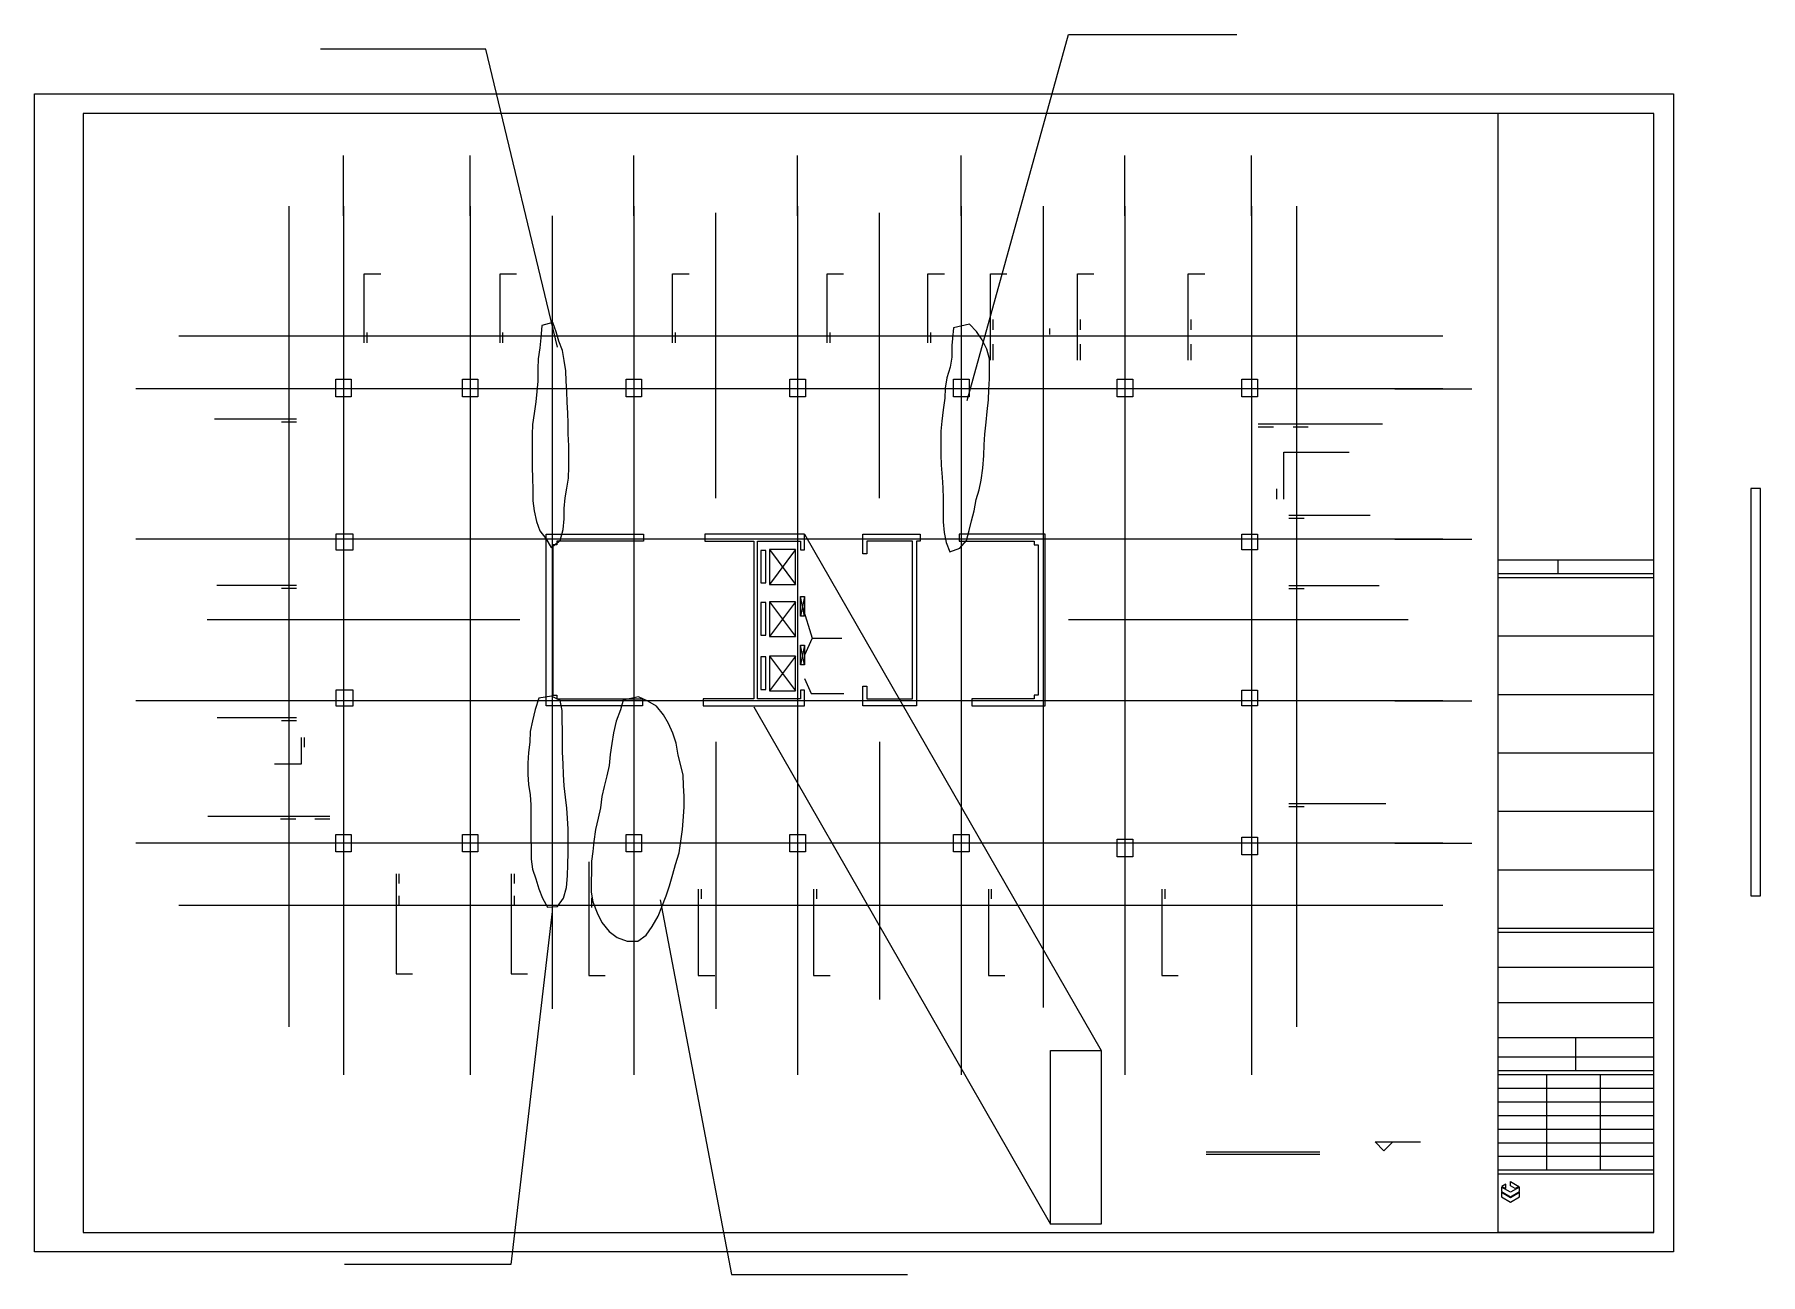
# Model space of a CAD drawing. Header units: metres. Extents: x 1980812 to 2069379, y -205204 to -141596.
import ezdxf

# ---------------------------------------------------------------- set-up
doc = ezdxf.new("R2010")
doc.units = ezdxf.units.M
for name, color, linetype in [('A-ANNO-TEXT', 131, 'Continuous'), ('AXIS', 3, 'Continuous'), ('COLU', 6, 'Continuous'), ('DIM_ELEV', 3, 'Continuous'), ('DIM_SYMB', 3, 'Continuous'), ('dote', 1, 'Continuous'), ('TK', 1, 'Continuous'), ('WALL', 4, 'Continuous'), ('WINDOW', 2, 'Continuous'), ('看线', 66, 'Continuous'), ('空线', 3, 'Continuous'), ('结构梁问题', 1, 'Continuous'), ('节点', 3, 'Continuous')]:
    doc.layers.add(name, color=color, linetype=linetype)

msp = doc.modelspace()

# ---------------------------------------------------------------- linework, layer by layer
at = {"layer": 'A-ANNO-TEXT'}
msp.add_line((2040943, -198919), (2046762, -198919), dxfattribs=at)
msp.add_lwpolyline([(2040943, -199035), (2046762, -199035)], dxfattribs=at)
at = {"layer": 'AXIS'}
for p, q in [((1996667, -150891), (1996667, -147801)), ((2003167, -150891), (2003167, -147801)), ((2011567, -150891), (2011567, -147801)), ((2019967, -150891), (2019967, -147801)), ((2028367, -150891), (2028367, -147801)), ((2036767, -150891), (2036767, -147801)), ((2043267, -150891), (2043267, -147801)), ((1989843, -159778), (1986012, -159778)), ((2050610, -159778), (2054559, -159778)), ((1989843, -167478), (1986012, -167478)), ((2050610, -167478), (2054559, -167478)), ((1989843, -175778), (1986012, -175778)), ((2050610, -175778), (2054559, -175778)), ((1989843, -183078), (1986012, -183078)), ((2050610, -183078), (2054559, -183078)), ((1996667, -191162), (1996667, -194956)), ((2003167, -191162), (2003167, -194956)), ((2011567, -191162), (2011567, -194956)), ((2019967, -191162), (2019967, -194956)), ((2028367, -191162), (2028367, -194956)), ((2036767, -191162), (2036767, -194956)), ((2043267, -191162), (2043267, -194956))]:
    msp.add_line(p, q, dxfattribs=at)
at = {"layer": 'COLU'}
msp.add_line((2032117, -167578), (2032117, -167778), dxfattribs=at)
for points in [[(1996267, -159278), (1997067, -159278), (1997067, -160178), (1996267, -160178)], [(2002767, -159278), (2003567, -159278), (2003567, -160178), (2002767, -160178)], [(2011167, -159278), (2011967, -159278), (2011967, -160178), (2011167, -160178)], [(2019567, -159278), (2020367, -159278), (2020367, -160178), (2019567, -160178)], [(2027967, -159278), (2028767, -159278), (2028767, -160178), (2027967, -160178)], [(2036367, -159278), (2037167, -159278), (2037167, -160178), (2036367, -160178)], [(2042767, -159278), (2043567, -159278), (2043567, -160178), (2042767, -160178)], [(1997167, -167228), (1996267, -167228), (1996267, -168028), (1997167, -168028)], [(2012067, -167228), (2012067, -167578), (2007617, -167578), (2007617, -167778), (2007417, -167778), (2007417, -175478), (2007617, -175478), (2007617, -175678), (2012017, -175678), (2012017, -176028), (2007067, -176028), (2007067, -167228)], [(2020317, -168028), (2020317, -167228), (2015217, -167228), (2015217, -167578), (2017717, -167578), (2017717, -175678), (2015117, -175678), (2015117, -176028), (2020317, -176028), (2020317, -175228), (2020117, -175228), (2020117, -175678), (2017917, -175678), (2017917, -167578), (2020117, -167578), (2020117, -168028)], [(2026267, -167228), (2026267, -167578), (2026067, -167578), (2026067, -175678), (2026067, -175678), (2026067, -176028), (2023317, -176028), (2023317, -175028), (2023517, -175028), (2023517, -175678), (2025867, -175678), (2025867, -167578), (2023517, -167578), (2023517, -168228), (2023317, -168228), (2023317, -167228)], [(2028267, -167578), (2032117, -167578), (2032117, -167778), (2032317, -167778), (2032317, -175478), (2032117, -175478), (2032117, -175678), (2028917, -175678), (2028917, -176028), (2032667, -176028), (2032667, -167228), (2028267, -167228)], [(2043567, -167228), (2043567, -168028), (2042767, -168028), (2042767, -167228)], [(1997167, -175228), (1996267, -175228), (1996267, -176028), (1997167, -176028)], [(2042767, -176028), (2042767, -175228), (2043567, -175228), (2043567, -176028)], [(1996267, -182628), (1997067, -182628), (1997067, -183528), (1996267, -183528)], [(2002767, -182628), (2003567, -182628), (2003567, -183528), (2002767, -183528)], [(2011167, -182628), (2011967, -182628), (2011967, -183528), (2011167, -183528)], [(2019567, -182628), (2020367, -182628), (2020367, -183528), (2019567, -183528)], [(2027967, -182628), (2028767, -182628), (2028767, -183528), (2027967, -183528)], [(2036367, -182878), (2037167, -182878), (2037167, -183778), (2036367, -183778)], [(2042767, -183678), (2042767, -182778), (2043567, -182778), (2043567, -183678)]]:
    msp.add_lwpolyline(points, close=True, dxfattribs=at)
at = {"layer": 'DIM_ELEV'}
for p, q in [((2050057, -198855), (2049607, -198405)), ((2049607, -198405), (2051941, -198405)), ((2050057, -198855), (2050507, -198405))]:
    msp.add_line(p, q, dxfattribs=at)
at = {"layer": 'DIM_SYMB'}
for p, q in [((2020317, -167228), (2035541, -193718)), ((2017717, -176078), (2032941, -202618))]:
    msp.add_line(p, q, dxfattribs=at)
msp.add_lwpolyline([(2032941, -193718), (2035541, -193718), (2035541, -202618), (2032941, -202618)], close=True, dxfattribs=at)
at = {"layer": 'dote'}
for p, q in [((1993867, -150401), (1993867, -192502)), ((1996667, -150401), (1996667, -192502)), ((2003167, -150401), (2003167, -192502)), ((2011567, -150401), (2011567, -192502)), ((2019967, -150401), (2019967, -192502)), ((2028367, -150401), (2028367, -192502)), ((2032567, -150401), (2032567, -191503)), ((2036767, -150401), (2036767, -192502)), ((2043267, -150401), (2043267, -192502)), ((2045567, -150401), (2045567, -192502)), ((2007367, -150898), (2007367, -191573)), ((2015767, -165378), (2015767, -150747)), ((2024167, -165378), (2024167, -150747)), ((2053077, -157078), (1988210, -157078)), ((2053080, -159778), (1988213, -159778)), ((2053080, -167478), (1988213, -167478)), ((2005713, -171628), (1989669, -171628)), ((2051298, -171628), (2033875, -171628)), ((2053080, -175778), (1988213, -175778)), ((2015767, -177878), (2015767, -191573)), ((2024167, -177878), (2024167, -191103)), ((2053080, -183078), (1988213, -183078)), ((2053080, -186278), (1988213, -186278))]:
    msp.add_line(p, q, dxfattribs=at)
at = {"layer": 'TK'}
for p, q in [((2055912, -203044), (2055912, -145644)), ((2063912, -203044), (2063912, -145644)), ((2055912, -168544), (2063912, -168544)), ((2059000, -169244), (2059000, -168544)), ((2055912, -169244), (2063912, -169244)), ((2055912, -169444), (2063912, -169444)), ((2055912, -172444), (2063912, -172444)), ((2055912, -175444), (2063912, -175444)), ((2055912, -178444), (2063912, -178444)), ((2055912, -181444), (2063912, -181444)), ((2055912, -184444), (2063912, -184444)), ((2055912, -187444), (2063912, -187444)), ((2055912, -187644), (2063912, -187644)), ((2055912, -187644), (2063912, -187644)), ((2055912, -187644), (2063912, -187644)), ((2055912, -187644), (2063912, -187644)), ((2055912, -187644), (2063912, -187644)), ((2055912, -189444), (2063912, -189444)), ((2055912, -189444), (2063912, -189444)), ((2055912, -189444), (2063912, -189444)), ((2055912, -189444), (2063912, -189444)), ((2055912, -189444), (2063912, -189444)), ((2055912, -191244), (2063912, -191244)), ((2055912, -193044), (2063912, -193044)), ((2059900, -194758), (2059900, -193044)), ((2055912, -194044), (2063912, -194044)), ((2055912, -194744), (2063912, -194744)), ((2055912, -194744), (2063912, -194744)), ((2055912, -194744), (2063912, -194744)), ((2055912, -194944), (2063912, -194944)), ((2055912, -195644), (2063912, -195644)), ((2058412, -199844), (2058412, -194944)), ((2061162, -199844), (2061162, -194944)), ((2055912, -196344), (2063912, -196344)), ((2055912, -197044), (2063912, -197044)), ((2055912, -197744), (2063912, -197744)), ((2055912, -198444), (2063912, -198444)), ((2055912, -199144), (2063912, -199144)), ((2055912, -199844), (2063912, -199844)), ((2055912, -200044), (2063912, -200044)), ((2063912, -203044), (2055912, -203044))]:
    msp.add_line(p, q, dxfattribs=at)
for points in [[(1980812, -144644), (2064912, -144644), (2064912, -204044), (1980812, -204044)], [(2063912, -203044), (2063912, -145644), (1983312, -145644), (1983312, -203044)], [(2056093, -200950), (2056550, -201214), (2057007, -200950), (2057007, -200723), (2056550, -200987), (2056093, -200723)], [(2056550, -201492), (2057007, -201228), (2057007, -201001), (2056550, -201265), (2056093, -201001), (2056093, -201228)], [(2056115, -200684), (2056311, -200798), (2056311, -200571)], [(2056789, -200798), (2056550, -200660), (2056550, -200433), (2056985, -200684)]]:
    msp.add_lwpolyline(points, close=True, dxfattribs=at)
at = {"layer": 'WALL'}
msp.add_lwpolyline([(2069379, -164878), (2068879, -164878), (2068879, -185778), (2069379, -185778)], close=True, dxfattribs=at)
at = {"layer": 'WINDOW'}
for p, q in [((2018530, -168022), (2019856, -169811)), ((2019856, -168022), (2018530, -169811)), ((2018530, -170697), (2019856, -172485)), ((2019856, -170697), (2018530, -172485)), ((2018530, -173483), (2019856, -175271)), ((2019856, -173483), (2018530, -175271))]:
    msp.add_line(p, q, dxfattribs=at)
for points in [[(2018334, -168059), (2018077, -168059), (2018077, -169731), (2018334, -169731)], [(2019856, -168022), (2018530, -168022), (2018530, -169811), (2019856, -169811)], [(2018334, -170734), (2018077, -170734), (2018077, -172406), (2018334, -172406)], [(2019856, -170697), (2018530, -170697), (2018530, -172485), (2019856, -172485)], [(2018334, -173520), (2018077, -173520), (2018077, -175192), (2018334, -175192)], [(2019856, -173483), (2018530, -173483), (2018530, -175271), (2019856, -175271)]]:
    msp.add_lwpolyline(points, close=True, dxfattribs=at)
at = {"layer": '看线'}
msp.add_line((2032917, -156978), (2032917, -156678), dxfattribs=at)
msp.add_line((2032917, -156978), (2032917, -156678), dxfattribs=at)
at = {"layer": '空线'}
for p, q in [((2020317, -170428), (2020117, -171428)), ((2020317, -171428), (2020117, -170428)), ((2020220, -170947), (2020715, -172555)), ((2020715, -172555), (2020317, -173428)), ((2020715, -172555), (2022239, -172555)), ((2020317, -172928), (2020117, -173928)), ((2020317, -173928), (2020117, -172928)), ((2020317, -174628), (2020661, -175405)), ((2020661, -175405), (2022337, -175405))]:
    msp.add_line(p, q, dxfattribs=at)
for points in [[(2020117, -170428), (2020317, -170428), (2020317, -171428), (2020117, -171428)], [(2020117, -172928), (2020317, -172928), (2020317, -173928), (2020117, -173928)]]:
    msp.add_lwpolyline(points, close=True, dxfattribs=at)
at = {"layer": '结构梁问题'}
for p, q in [((2028667, -160378), (2033868, -141596)), ((2033868, -141596), (2042500, -141596)), ((2003974, -142347), (1995492, -142347)), ((2007645, -157630), (2003974, -142347)), ((2012921, -185990), (2016583, -205204)), ((2007367, -186578), (2005262, -204699)), ((2005262, -204699), (1996713, -204699)), ((2016583, -205204), (2025607, -205204))]:
    msp.add_line(p, q, dxfattribs=at)
for points in [[(2006838, -156528), (2006799, -157156), (2006799, -157156), (2006740, -157666), (2006740, -157666), (2006661, -158235), (2006661, -158235), (2006642, -158745), (2006642, -158745), (2006642, -158863), (2006642, -159373), (2006642, -159373), (2006583, -159902), (2006583, -159902), (2006543, -160432), (2006543, -160432), (2006445, -161040), (2006445, -161040), (2006367, -161609), (2006367, -161609), (2006347, -162119), (2006347, -162119), (2006347, -162688), (2006347, -162688), (2006347, -163237), (2006347, -163237), (2006347, -163767), (2006347, -163767), (2006367, -164375), (2006367, -164375), (2006386, -164924), (2006386, -164924), (2006386, -165513), (2006386, -165513), (2006445, -166023), (2006445, -166023), (2006563, -166572), (2006563, -166572), (2006740, -167063), (2006740, -167063), (2007054, -167455), (2007054, -167455), (2007329, -167906), (2007329, -167906), (2007780, -167553), (2007780, -167553), (2007937, -166984), (2007937, -166984), (2007996, -166435), (2007996, -166435), (2007996, -165905), (2007996, -165905), (2008035, -165356), (2008035, -165356), (2008134, -164866), (2008134, -164866), (2008212, -164356), (2008212, -164356), (2008232, -163767), (2008232, -163767), (2008232, -163218), (2008232, -163218), (2008232, -162688), (2008232, -162688), (2008192, -162080), (2008192, -162080), (2008192, -161531), (2008192, -161531), (2008173, -161021), (2008173, -161021), (2008153, -160452), (2008153, -160452), (2008134, -159902), (2008134, -159902), (2008094, -159373), (2008094, -159373), (2008075, -158843), (2008075, -158843), (2007996, -158313), (2007996, -158313), (2007898, -157803), (2007898, -157803), (2007721, -157333), (2007721, -157333), (2007584, -156842), (2007584, -156842), (2007407, -156371), (2007407, -156371), (2006838, -156528)], [(2006687, -175641), (2006495, -176218), (2006495, -176218), (2006374, -176795), (2006374, -176795), (2006254, -177347), (2006254, -177347), (2006230, -177900), (2006230, -177900), (2006158, -178429), (2006158, -178429), (2006134, -178981), (2006134, -178981), (2006134, -179558), (2006134, -179558), (2006158, -180062), (2006158, -180062), (2006254, -180591), (2006254, -180591), (2006278, -181119), (2006278, -181119), (2006278, -181672), (2006278, -181672), (2006278, -182249), (2006278, -182249), (2006278, -182825), (2006278, -182825), (2006302, -183354), (2006302, -183354), (2006302, -183907), (2006302, -183907), (2006374, -184411), (2006374, -184411), (2006543, -184916), (2006543, -184916), (2006687, -185420), (2006687, -185420), (2006879, -185901), (2006879, -185901), (2007144, -186357), (2007144, -186357), (2007649, -186333), (2007649, -186333), (2007961, -185901), (2007961, -185901), (2008106, -185348), (2008106, -185348), (2008154, -184747), (2008154, -184747), (2008178, -184171), (2008178, -184171), (2008202, -183570), (2008202, -183570), (2008202, -182994), (2008202, -182994), (2008202, -182369), (2008202, -182369), (2008154, -181792), (2008154, -181792), (2008130, -181288), (2008130, -181288), (2008057, -180711), (2008057, -180711), (2007985, -180134), (2007985, -180134), (2007961, -179558), (2007961, -179558), (2007937, -179005), (2007937, -179005), (2007913, -178404), (2007913, -178404), (2007913, -177852), (2007913, -177852), (2007913, -177299), (2007913, -177299), (2007889, -176771), (2007889, -176771), (2007889, -176266), (2007889, -176266), (2007793, -175762), (2007793, -175762), (2007336, -175545), (2007336, -175545), (2006687, -175641)], [(2011021, -175738), (2010881, -176241), (2010881, -176241), (2010658, -176827), (2010658, -176827), (2010518, -177413), (2010518, -177413), (2010434, -177972), (2010434, -177972), (2010350, -178530), (2010350, -178530), (2010294, -179088), (2010294, -179088), (2010183, -179619), (2010183, -179619), (2010043, -180177), (2010043, -180177), (2009931, -180680), (2009931, -180680), (2009847, -181266), (2009847, -181266), (2009736, -181797), (2009736, -181797), (2009596, -182383), (2009596, -182383), (2009512, -182997), (2009512, -182997), (2009456, -183500), (2009456, -183500), (2009400, -184002), (2009400, -184002), (2009400, -184533), (2009400, -184533), (2009372, -185063), (2009372, -185063), (2009372, -185594), (2009372, -185594), (2009456, -186096), (2009456, -186096), (2009680, -186654), (2009680, -186654), (2009931, -187157), (2009931, -187157), (2010294, -187604), (2010294, -187604), (2010714, -187911), (2010714, -187911), (2011216, -188106), (2011216, -188106), (2011775, -188106), (2011775, -188106), (2012194, -187799), (2012194, -187799), (2012502, -187352), (2012502, -187352), (2012809, -186822), (2012809, -186822), (2013005, -186347), (2013005, -186347), (2013228, -185789), (2013228, -185789), (2013396, -185259), (2013396, -185259), (2013563, -184672), (2013563, -184672), (2013703, -184170), (2013703, -184170), (2013899, -183583), (2013899, -183583), (2013983, -182969), (2013983, -182969), (2014066, -182383), (2014066, -182383), (2014122, -181713), (2014122, -181713), (2014150, -181210), (2014150, -181210), (2014150, -180680), (2014150, -180680), (2014122, -180121), (2014122, -180121), (2014094, -179591), (2014094, -179591), (2013983, -179088), (2013983, -179088), (2013843, -178558), (2013843, -178558), (2013731, -177944), (2013731, -177944), (2013563, -177441), (2013563, -177441), (2013340, -176939), (2013340, -176939), (2013088, -176492), (2013088, -176492), (2012725, -176045), (2012725, -176045), (2012278, -175794), (2012278, -175794), (2011803, -175571), (2011803, -175571), (2011021, -175738)]]:
    msp.add_lwpolyline(points, dxfattribs=at)
msp.add_lwpolyline([(2027962, -156640), (2027910, -157186), (2027910, -157186), (2027884, -157550), (2027884, -158148), (2027884, -158148), (2027806, -158667), (2027806, -158667), (2027624, -159213), (2027624, -159213), (2027546, -159733), (2027546, -159733), (2027520, -160253), (2027520, -160253), (2027442, -160851), (2027442, -160851), (2027363, -161423), (2027363, -161423), (2027311, -161943), (2027311, -161943), (2027311, -162566), (2027311, -162566), (2027311, -163138), (2027311, -163138), (2027337, -163684), (2027337, -163684), (2027389, -164308), (2027389, -164308), (2027416, -164854), (2027416, -164854), (2027442, -165400), (2027442, -165400), (2027442, -165997), (2027442, -165997), (2027442, -166595), (2027442, -166595), (2027494, -167141), (2027494, -167141), (2027598, -167661), (2027598, -167661), (2027780, -168129), (2027780, -168129), (2028300, -167947), (2028300, -167947), (2028638, -167557), (2028638, -167557), (2028768, -167037), (2028768, -167037), (2028898, -166543), (2028898, -166543), (2029028, -166023), (2029028, -166023), (2029132, -165452), (2029132, -165452), (2029288, -164958), (2029288, -164958), (2029392, -164464), (2029392, -164464), (2029470, -163840), (2029470, -163840), (2029522, -163190), (2029522, -163190), (2029548, -162644), (2029548, -162644), (2029574, -162098), (2029574, -162098), (2029653, -161475), (2029653, -161475), (2029705, -160929), (2029705, -160929), (2029757, -160331), (2029757, -160331), (2029783, -159811), (2029783, -159811), (2029809, -159265), (2029809, -159265), (2029809, -158745), (2029809, -158745), (2029809, -158226), (2029809, -158226), (2029679, -157732), (2029679, -157732), (2029444, -157264), (2029444, -157264), (2029158, -156822), (2029158, -156822), (2028794, -156458), (2028794, -156458)], close=True, dxfattribs=at)
at = {"layer": '节点'}
for p, q in [((1997732, -153873), (1998576, -153873)), ((1997732, -157413), (1997732, -153873)), ((2004702, -153873), (2005546, -153873)), ((2004702, -157413), (2004702, -153873)), ((2013555, -153873), (2014400, -153873)), ((2013555, -157413), (2013555, -153873)), ((2021487, -153873), (2022331, -153873)), ((2021487, -157413), (2021487, -153873)), ((2026658, -153873), (2027502, -153873)), ((2026658, -157413), (2026658, -153873)), ((2029863, -153873), (2030707, -153873)), ((2029863, -158305), (2029863, -153873)), ((2034330, -153873), (2035174, -153873)), ((2034330, -158305), (2034330, -153873)), ((2040018, -153873), (2040862, -153873)), ((2040018, -158305), (2040018, -153873)), ((1994260, -161335), (1990052, -161335)), ((1990576, -161335), (1990415, -161335)), ((2043607, -161567), (2049985, -161567)), ((2044917, -163018), (2048274, -163018)), ((2044917, -165428), (2044917, -163018)), ((2045181, -166258), (2049353, -166258)), ((1994260, -169862), (1990165, -169862)), ((1990690, -169862), (1990528, -169862)), ((2045181, -169862), (2049805, -169862)), ((2049280, -169862), (2049442, -169862)), ((1994260, -176652), (1990186, -176652)), ((1990710, -176652), (1990549, -176652)), ((1994500, -177661), (1994500, -179019)), ((1994500, -179019), (1993124, -179019)), ((2045181, -181052), (2050160, -181052)), ((2049635, -181052), (2049797, -181052)), ((1995967, -181703), (1989714, -181703)), ((1990296, -181703), (1990134, -181703)), ((2009249, -184029), (2009249, -189874)), ((1999365, -184656), (1999365, -189774)), ((2005267, -184656), (2005267, -189774)), ((2014874, -185442), (2014874, -189874)), ((2020787, -185442), (2020787, -189874)), ((2029760, -185442), (2029760, -189874)), ((2038657, -185442), (2038657, -189874)), ((1999365, -189774), (2000210, -189774)), ((2005267, -189774), (2006111, -189774)), ((2009249, -189874), (2010093, -189874)), ((2014874, -189874), (2015719, -189874)), ((2020787, -189874), (2021632, -189874)), ((2029760, -189874), (2030605, -189874)), ((2038657, -189874), (2039502, -189874))]:
    msp.add_line(p, q, dxfattribs=at)
for points in [[(2030013, -156752), (2030013, -156216)], [(2034480, -156752), (2034480, -156216)], [(2040168, -156752), (2040168, -156216)], [(1997882, -157413), (1997882, -156878)], [(2004852, -157413), (2004852, -156878)], [(2013705, -157413), (2013705, -156878)], [(2021637, -157413), (2021637, -156878)], [(2026808, -157413), (2026808, -156878)], [(2030013, -158305), (2030013, -157481)], [(2034480, -158305), (2034480, -157481)], [(2040168, -158305), (2040168, -157481)], [(1994260, -161485), (1993482, -161485)], [(2043607, -161717), (2044385, -161717)], [(2045399, -161717), (2046177, -161717)], [(2044567, -165428), (2044567, -164893)], [(2045181, -166408), (2045959, -166408)], [(1994260, -170012), (1993482, -170012)], [(2045181, -170012), (2045959, -170012)], [(1994260, -176802), (1993482, -176802)], [(1994650, -177661), (1994650, -178161)], [(2045181, -181202), (2045959, -181202)], [(1994217, -181853), (1993439, -181853)], [(1995967, -181853), (1995189, -181853)], [(2009399, -184029), (2009399, -184529)], [(1999515, -184656), (1999515, -185156)], [(2005417, -184656), (2005417, -185156)], [(1999515, -185779), (1999515, -186279)], [(2005417, -185779), (2005417, -186279)], [(2009399, -185879), (2009399, -186379)], [(2015024, -185442), (2015024, -185942)], [(2020937, -185442), (2020937, -185942)], [(2029910, -185442), (2029910, -185942)], [(2038807, -185442), (2038807, -185942)]]:
    msp.add_lwpolyline(points, dxfattribs=at)

doc.saveas('drawing.dxf')
